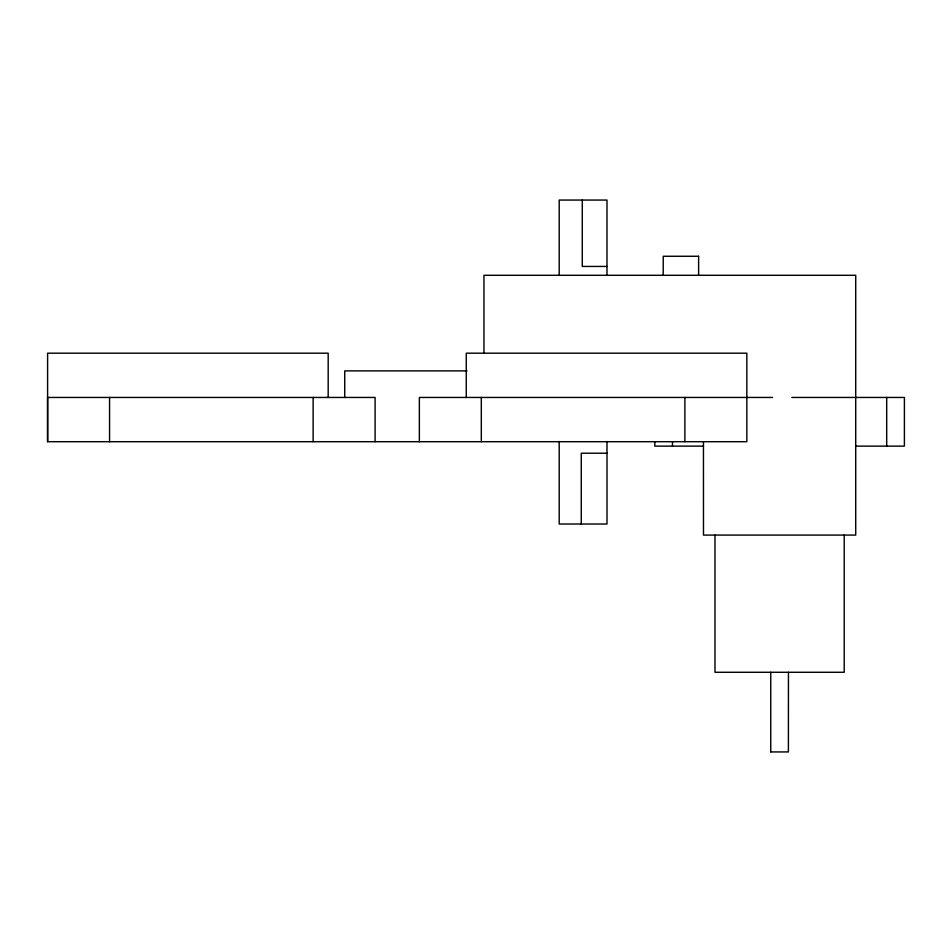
<?xml version="1.0" encoding="UTF-8"?>
<svg xmlns="http://www.w3.org/2000/svg" width="952" height="952" viewBox="0 0 952 952"><rect width="100%" height="100%" fill="white"/><g stroke="black" fill="none" stroke-linecap="round" stroke-linejoin="round"><path stroke-width="1.43" d="M466.266 397.448L466.266 353.192L746.844 353.192L746.844 441.704L47.6 441.704L47.6 353.192L328.19 353.192L328.178 397.448M703.445 441.716L703.48 535.083L855.717 535.083L855.717 275.295L483.961 275.295L483.961 353.299M698.554 256.267L663.258 256.267L663.199 275.295M606.983 266.441L582.267 266.441L582.267 200.063M467.015 370.887L344.731 370.887L344.731 397.448M772.596 397.448L419.356 397.448L419.356 441.704M791.838 397.448L904.4 397.448L904.4 446.131L855.717 446.131M703.48 446.131L654.798 446.131L654.798 441.704M606.995 453.212L581.267 453.212L581.267 524.016M770.799 751.937L788.399 751.937L788.446 672.279M886.693 397.448L886.693 446.131M844.21 535.083L844.21 672.279L714.988 672.279L714.988 535.083M770.751 672.279L770.751 751.937M698.613 256.267L698.613 275.295M684.893 397.448L684.893 441.704M672.493 441.704L672.493 446.131M606.995 275.295L606.983 200.063L559.205 200.063L559.205 275.295M606.995 441.466L606.995 524.016L559.205 524.016L559.205 441.466M481.307 397.448L481.307 441.704M375.1 441.704L375.1 397.448L47.6 397.448L47.6 441.704M313.137 397.448L313.137 441.704M109.563 397.448L109.563 441.704"/></g></svg>
